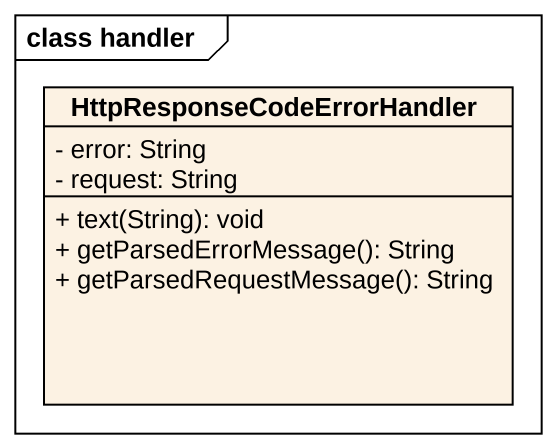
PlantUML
@startuml
mainframe class handler
hide circle
hide empty members
skinparam classAttributeIconSize 0
class HttpResponseCodeErrorHandler {
  - error: String
  - request: String
  + text(String): void
  + getParsedErrorMessage(): String
  + getParsedRequestMessage(): String
}
@enduml
